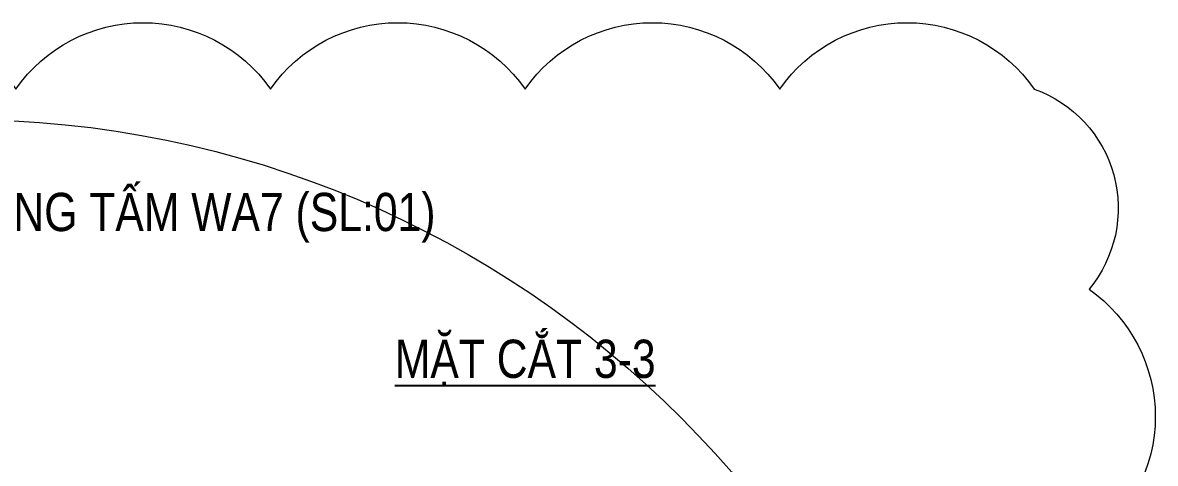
# Model space of a CAD drawing. Header units: millimetres. Extents: x -147841 to 368790, y -162721 to 84261.
# Drawn here: x 204937 to 209385, y -97601 to -95872 of the extents above; entities that cross this region are included whole.
import ezdxf
from ezdxf.enums import TextEntityAlignment as Align

# ---------------------------------------------------------------- set-up
doc = ezdxf.new("R2010")
doc.units = ezdxf.units.MM
doc.header["$LTSCALE"] = 1000
doc.header["$MEASUREMENT"] = 0
doc.layers.get('DEFPOINTS').update_dxf_attribs({"color": 5, "linetype": 'CONTINUOUS', "lineweight": 18})
doc.layers.add('KC-Text', color=31, linetype='CONTINUOUS')
doc.styles.add('ARIAL', font='arial.ttf', dxfattribs={"width": 0.7})

msp = doc.modelspace()

# ---------------------------------------------------------------- linework, layer by layer
at = {"layer": 'DEFPOINTS', "color": 1, "flags": 128}
msp.add_lwpolyline([(199910.01, -101962.62, -0.5205671), (199910.01, -100962.62, -0.5205671), (199910.01, -99962.62, -0.5205671), (199910.01, -98962.62, -0.5205671), (199910.01, -97962.62, -0.5205671), (199910.01, -96962.62, -0.5205671), (199910.01, -96132.61, -0.5205671), (200910.01, -96132.61, -0.5205671), (201910.01, -96132.61, -0.5205671), (202910.01, -96132.61, -0.5205671), (203910.01, -96132.61, -0.5205671), (204910.01, -96132.61, -0.5205671), (205910.01, -96132.61, -0.5205671), (206910.01, -96132.61, -0.5205671), (207910.01, -96132.61, -0.5205671), (208910.01, -96132.61, -0.5205671), (209124.79, -96917.83, -0.5205671), (209124.79, -97917.83, -0.5205671), (209124.79, -98917.83, -0.5205671), (209124.79, -99917.83, -0.5205671), (209124.79, -100917.83, -0.5205671), (209124.79, -101917.83, -0.5205671)], format="xyb", dxfattribs=at)
at = {"layer": 'DEFPOINTS', "ltscale": 3000}
msp.add_circle((204694.91, -100253.86), 4001.83, dxfattribs=at)

# ---------------------------------------------------------------- texts
at = {"layer": 'KC-Text', "color": 7, "style": 'ARIAL', "width": 0.8}
msp.add_text('MẶT CẮT NGANG TẤM WA7 (SL:01)', height=150, dxfattribs=at).set_placement((205156.7, -96690.09), align=Align.CENTER)
at = {"layer": 'KC-Text', "color": 3, "style": 'ARIAL', "width": 0.8}
msp.add_text('%%UMẶT CẮT 3-3', height=150, dxfattribs=at).set_placement((206910.6, -97266.16), align=Align.CENTER)

doc.saveas('drawing.dxf')
